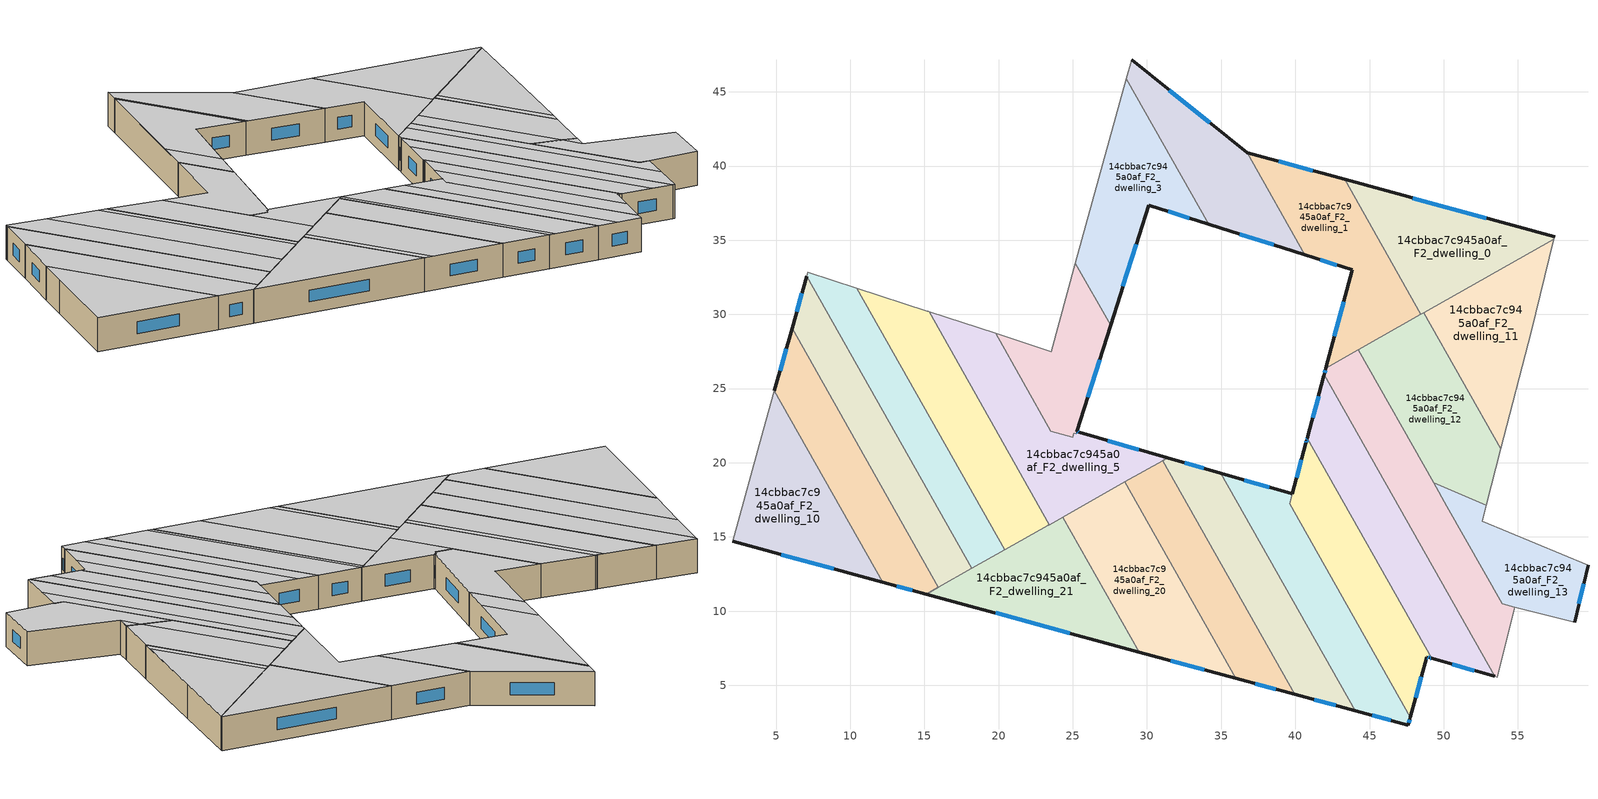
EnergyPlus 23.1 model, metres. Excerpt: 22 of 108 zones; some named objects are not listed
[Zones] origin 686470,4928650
14cbbac7c945a0af_F2_dwelling_0
 floor to 14cbbac7c945a0af_F1_dwelling_0 (EU_floor_Construction): 57.47,35.24 57.43,35.07 48.46,29.99 43.31,39.1 z6
 wall outside (EU_wall_Construction): 57.47,35.24 43.31,39.1 z6:9
 wall adiabatic (EU_wall_Construction): 57.43,35.07 57.47,35.24 z6:9
 wall to 14cbbac7c945a0af_F2_dwelling_1 (EU_wall_Construction): 43.31,39.1 48.46,29.99 z6:9
 wall to 14cbbac7c945a0af_F2_dwelling_11 (EU_wall_Construction): 48.67,30.11 57.43,35.07 z6:9
 wall to 14cbbac7c945a0af_F2_dwelling_12 (EU_wall_Construction): 48.46,29.99 48.67,30.11 z6:9
 window (EU_Window_Construction): 52.87,36.49 47.92,37.84 z6.98:8.02
 ceiling to 14cbbac7c945a0af_F3_dwelling_0 (EU_floor_Construction): 57.43,35.07 57.47,35.24 43.31,39.1 48.46,29.99 z9
14cbbac7c945a0af_F2_dwelling_1
 floor to 14cbbac7c945a0af_F1_dwelling_1 (EU_floor_Construction): 43.31,39.1 48.46,29.99 42.06,26.37 43.83,33 40.64,34.01 36.74,40.9 z6
 wall outside (EU_wall_Construction): 40.64,34.01 43.83,33 42.06,26.37 / 43.31,39.1 36.74,40.9 z6:9
 wall to 14cbbac7c945a0af_F2_dwelling_2 (EU_wall_Construction): 36.74,40.9 40.64,34.01 z6:9
 wall to 14cbbac7c945a0af_F2_dwelling_12 (EU_wall_Construction): 44.25,27.61 48.46,29.99 z6:9
 wall to 14cbbac7c945a0af_F2_dwelling_14 (EU_wall_Construction): 42.06,26.37 44.25,27.61 z6:9
 window (EU_Window_Construction): 43.26,30.84 42.64,28.53 / 41.68,33.68 42.79,33.33 / 41.18,39.69 38.88,40.31 z6.98:8.02
 ceiling to 14cbbac7c945a0af_F3_dwelling_1 (EU_floor_Construction): 48.46,29.99 43.31,39.1 36.74,40.9 40.64,34.01 43.83,33 42.06,26.37 z9
14cbbac7c945a0af_F2_dwelling_10
 floor to 14cbbac7c945a0af_F1_dwelling_10 (EU_floor_Construction): 4.89,24.84 12.17,11.95 2.06,14.7 4.13,22.18 z6
 wall outside (EU_wall_Construction): 2.06,14.7 12.17,11.95 z6:9
 wall to 14cbbac7c945a0af_F2_dwelling_9 (EU_wall_Construction): 12.17,11.95 4.89,24.84 z6:9
 wall adiabatic (EU_wall_Construction): 4.89,24.84 4.13,22.18 2.06,14.7 z6:9
 window (EU_Window_Construction): 5.35,13.8 8.89,12.84 z6.98:8.02
 ceiling to 14cbbac7c945a0af_F3_dwelling_10 (EU_floor_Construction): 12.17,11.95 4.89,24.84 4.13,22.18 2.06,14.7 z9
14cbbac7c945a0af_F2_dwelling_11
 floor to 14cbbac7c945a0af_F1_dwelling_11 (EU_floor_Construction): 57.43,35.07 55.89,28.82 53.86,20.93 48.67,30.11 z6
 wall adiabatic (EU_wall_Construction): 53.86,20.93 55.89,28.82 57.43,35.07 z6:9
 wall to 14cbbac7c945a0af_F2_dwelling_12 (EU_wall_Construction): 48.67,30.11 53.86,20.93 z6:9
 ceiling to 14cbbac7c945a0af_F3_dwelling_11 (EU_floor_Construction): 54.04,21.65 55.89,28.82 57.43,35.07 49.11,30.36 z9
 ceiling to 14cbbac7c945a0af_F3_dwelling_12 (EU_floor_Construction): 53.86,20.93 54.04,21.65 49.11,30.36 48.67,30.11 z9
14cbbac7c945a0af_F2_dwelling_12
 floor to 14cbbac7c945a0af_F1_dwelling_12 (EU_floor_Construction): 48.67,30.11 53.86,20.93 52.88,17.15 49.32,18.65 44.25,27.61 z6
 wall adiabatic (EU_wall_Construction): 52.88,17.15 53.86,20.93 z6:9
 wall to 14cbbac7c945a0af_F2_dwelling_13 (EU_wall_Construction): 49.32,18.65 52.88,17.15 z6:9
 wall to 14cbbac7c945a0af_F2_dwelling_14 (EU_wall_Construction): 44.25,27.61 49.32,18.65 z6:9
 ceiling to 14cbbac7c945a0af_F3_dwelling_12 (EU_floor_Construction): 52.88,17.15 53.86,20.93 48.67,30.11 45.64,28.4 51.72,17.64 z9
 ceiling to 14cbbac7c945a0af_F3_dwelling_13 (EU_floor_Construction): 51.72,17.64 45.64,28.4 44.25,27.61 49.32,18.65 z9
14cbbac7c945a0af_F2_dwelling_13
 floor to 14cbbac7c945a0af_F1_dwelling_13 (EU_floor_Construction): 59.72,13.08 58.82,9.25 54.79,10.28 53.93,10.5 49.32,18.65 52.88,17.15 52.61,16.08 z6
 wall outside (EU_wall_Construction): 58.82,9.25 59.72,13.08 z6:9
 wall adiabatic (EU_wall_Construction): 59.72,13.08 52.61,16.08 52.88,17.15 / 54.8,10.28 58.82,9.25 z6:9
 wall to 14cbbac7c945a0af_F2_dwelling_14 (EU_wall_Construction): 49.32,18.65 50.21,17.09 / 50.21,17.08 53.93,10.5 54.79,10.28 z6:9
 window (EU_Window_Construction): 59.12,10.49 59.43,11.83 z6.98:8.02
 ceiling to 14cbbac7c945a0af_F3_dwelling_13 (EU_floor_Construction): 58.82,9.25 59.72,13.08 52.6,16.08 51.72,17.64 49.32,18.65 53.93,10.5 54.79,10.28 z9
 ceiling to 14cbbac7c945a0af_F3_dwelling_12 (EU_floor_Construction): 52.6,16.08 52.88,17.14 52.88,17.15 51.72,17.64 z9
14cbbac7c945a0af_F2_dwelling_14
 floor to 14cbbac7c945a0af_F1_dwelling_14 (EU_floor_Construction): 44.25,27.61 53.93,10.5 54.79,10.28 53.62,5.56 53.44,5.61 41.95,25.94 42.06,26.37 z6
 wall outside (EU_wall_Construction): 42.06,26.37 41.95,25.94 z6:9
 wall adiabatic (EU_wall_Construction): 53.44,5.61 53.62,5.56 54.79,10.28 z6:9
 wall to 14cbbac7c945a0af_F2_dwelling_15 (EU_wall_Construction): 41.95,25.94 53.44,5.61 z6:9
 window (EU_Window_Construction): 42.02,26.23 41.98,26.08 z6.98:8.02
 ceiling to 14cbbac7c945a0af_F3_dwelling_14 (EU_floor_Construction): 53.62,5.56 54.25,8.08 43.46,27.16 42.06,26.37 41.95,25.94 53.44,5.61 z9
 ceiling to 14cbbac7c945a0af_F3_dwelling_13 (EU_floor_Construction): 54.25,8.08 54.79,10.28 53.93,10.5 44.25,27.61 43.46,27.16 z9
14cbbac7c945a0af_F2_dwelling_15
 floor to 14cbbac7c945a0af_F1_dwelling_15 (EU_floor_Construction): 41.95,25.94 53.44,5.61 49.19,6.81 40.8,21.65 41.93,25.87 z6
 wall outside (EU_wall_Construction): 41.95,25.94 41.93,25.87 40.8,21.65 / 49.19,6.81 53.44,5.61 z6:9
 wall to 14cbbac7c945a0af_F2_dwelling_16 (EU_wall_Construction): 40.8,21.65 49.19,6.81 z6:9
 window (EU_Window_Construction): 50.57,6.42 52.06,6 / 41.56,24.5 41.16,23.02 z6.98:8.02
 ceiling to 14cbbac7c945a0af_F3_dwelling_15 (EU_floor_Construction): 51.72,6.1 41.48,24.2 40.8,21.65 49.19,6.81 z9
 ceiling to 14cbbac7c945a0af_F3_dwelling_14 (EU_floor_Construction): 53.44,5.61 41.95,25.94 41.93,25.87 41.48,24.2 51.72,6.1 z9
14cbbac7c945a0af_F2_dwelling_16
 floor to 14cbbac7c945a0af_F1_dwelling_16 (EU_floor_Construction): 40.8,21.65 49.19,6.81 49.05,6.85 48.84,6.91 47.74,2.86 39.62,17.22 40.7,21.3 40.76,21.51 z6
 wall outside (EU_wall_Construction): 40.8,21.65 40.76,21.51 40.7,21.3 39.79,17.9 / 47.74,2.86 48.84,6.91 49.05,6.85 49.19,6.81 z6:9
 wall to 14cbbac7c945a0af_F2_dwelling_17 (EU_wall_Construction): 39.79,17.9 39.61,17.23 / 39.62,17.22 47.74,2.86 z6:9
 window (EU_Window_Construction): 40.41,20.2 40.09,19.01 / 40.74,21.44 40.72,21.37 / 40.78,21.6 40.77,21.55 / 49.09,6.84 49.14,6.82 / 48.91,6.89 48.98,6.87 / 48.1,4.18 48.48,5.59 z6.98:8.02
 ceiling to 14cbbac7c945a0af_F3_dwelling_16 (EU_floor_Construction): 47.74,2.86 48.36,5.13 40.23,19.51 39.61,17.23 z9
 ceiling to 14cbbac7c945a0af_F3_dwelling_15 (EU_floor_Construction): 48.36,5.13 48.84,6.91 49.05,6.85 49.19,6.81 40.8,21.65 40.76,21.51 40.7,21.3 40.23,19.51 z9
14cbbac7c945a0af_F2_dwelling_17
 floor to 14cbbac7c945a0af_F1_dwelling_17 (EU_floor_Construction): 39.79,17.9 39.61,17.23 47.74,2.86 47.59,2.32 44.03,3.29 34.98,19.29 z6
 wall outside (EU_wall_Construction): 44.03,3.29 47.59,2.32 47.74,2.86 / 39.79,17.9 34.98,19.29 z6:9
 wall to 14cbbac7c945a0af_F2_dwelling_18 (EU_wall_Construction): 34.98,19.29 44.03,3.29 z6:9
 window (EU_Window_Construction): 47.64,2.49 47.69,2.68 / 45.19,2.97 46.43,2.63 / 38.23,18.35 36.55,18.84 z6.98:8.02
 ceiling to 14cbbac7c945a0af_F3_dwelling_16 (EU_floor_Construction): 47.59,2.32 47.74,2.86 39.61,17.23 39.79,17.9 36.63,18.81 45.66,2.84 z9
 ceiling to 14cbbac7c945a0af_F3_dwelling_17 (EU_floor_Construction): 45.66,2.84 36.63,18.81 34.98,19.29 44.03,3.29 z9
14cbbac7c945a0af_F2_dwelling_18
 floor to 14cbbac7c945a0af_F1_dwelling_18 (EU_floor_Construction): 34.98,19.29 44.03,3.29 39.96,4.39 31.05,20.15 31.38,20.33 z6
 wall outside (EU_wall_Construction): 34.98,19.29 31.38,20.33 / 39.96,4.39 44.03,3.29 z6:9
 wall to 14cbbac7c945a0af_F2_dwelling_19 (EU_wall_Construction): 31.05,20.15 39.96,4.39 z6:9
 wall to 14cbbac7c945a0af_F2_dwelling_5 (EU_wall_Construction): 31.38,20.33 31.05,20.15 z6:9
 window (EU_Window_Construction): 33.81,19.63 32.55,19.99 / 41.29,4.03 42.71,3.65 z6.98:8.02
 ceiling to 14cbbac7c945a0af_F3_dwelling_18 (EU_floor_Construction): 40.44,4.26 31.36,20.32 31.05,20.15 39.96,4.39 z9
 ceiling to 14cbbac7c945a0af_F3_dwelling_17 (EU_floor_Construction): 44.03,3.29 34.98,19.29 31.38,20.33 31.36,20.32 40.44,4.26 z9
14cbbac7c945a0af_F2_dwelling_19
 floor to 14cbbac7c945a0af_F1_dwelling_19 (EU_floor_Construction): 31.05,20.15 39.96,4.39 35.99,5.47 28.5,18.71 z6
 wall outside (EU_wall_Construction): 35.99,5.47 39.96,4.39 z6:9
 wall to 14cbbac7c945a0af_F2_dwelling_20 (EU_wall_Construction): 28.5,18.71 35.99,5.47 z6:9
 wall to 14cbbac7c945a0af_F2_dwelling_5 (EU_wall_Construction): 31.05,20.15 28.5,18.71 z6:9
 window (EU_Window_Construction): 37.28,5.12 38.67,4.74 z6.98:8.02
 ceiling to 14cbbac7c945a0af_F3_dwelling_18 (EU_floor_Construction): 39.96,4.39 31.05,20.15 28.5,18.71 35.99,5.47 z9
14cbbac7c945a0af_F2_dwelling_2
 floor to 14cbbac7c945a0af_F1_dwelling_2 (EU_floor_Construction): 36.74,40.9 40.64,34.01 34.16,36.07 28.61,45.88 28.96,47.16 z6
 wall outside (EU_wall_Construction): 36.74,40.9 28.96,47.16 / 34.16,36.07 40.64,34.01 z6:9
 wall to 14cbbac7c945a0af_F2_dwelling_3 (EU_wall_Construction): 28.61,45.88 34.16,36.07 z6:9
 wall adiabatic (EU_wall_Construction): 28.96,47.16 28.61,45.88 z6:9
 window (EU_Window_Construction): 34.21,42.93 31.49,45.12 / 36.27,35.4 38.53,34.68 z6.98:8.02
 ceiling to 14cbbac7c945a0af_F3_dwelling_2 (EU_floor_Construction): 40.64,34.01 36.74,40.9 28.96,47.16 28.67,46.09 34.37,36 z9
 ceiling to 14cbbac7c945a0af_F3_dwelling_3 (EU_floor_Construction): 34.37,36 28.67,46.09 28.61,45.88 34.16,36.07 z9
14cbbac7c945a0af_F2_dwelling_20
 floor to 14cbbac7c945a0af_F1_dwelling_20 (EU_floor_Construction): 28.5,18.71 35.99,5.47 29.47,7.25 24.32,16.34 z6
 wall outside (EU_wall_Construction): 29.47,7.25 35.99,5.47 z6:9
 wall to 14cbbac7c945a0af_F2_dwelling_21 (EU_wall_Construction): 24.32,16.34 29.47,7.25 z6:9
 wall to 14cbbac7c945a0af_F2_dwelling_5 (EU_wall_Construction): 28.5,18.71 24.32,16.34 z6:9
 window (EU_Window_Construction): 31.59,6.67 33.87,6.05 z6.98:8.02
 ceiling to 14cbbac7c945a0af_F3_dwelling_19 (EU_floor_Construction): 35.99,5.47 28.5,18.71 24.77,16.6 30.17,7.06 z9
 ceiling to 14cbbac7c945a0af_F3_dwelling_20 (EU_floor_Construction): 30.17,7.06 24.77,16.6 24.32,16.34 29.47,7.25 z9
14cbbac7c945a0af_F2_dwelling_21
 floor to 14cbbac7c945a0af_F1_dwelling_21 (EU_floor_Construction): 24.32,16.34 29.47,7.25 15.13,11.14 z6
 wall outside (EU_wall_Construction): 15.13,11.14 29.47,7.25 z6:9
 wall to 14cbbac7c945a0af_F2_dwelling_6 (EU_wall_Construction): 23.43,15.84 23.39,15.81 / 23.38,15.81 23.34,15.79 20.42,14.13 z6:9
 wall to 14cbbac7c945a0af_F2_dwelling_7 (EU_wall_Construction): 20.41,14.13 18.19,12.88 z6:9
 wall to 14cbbac7c945a0af_F2_dwelling_8 (EU_wall_Construction): 18.19,12.88 15.94,11.6 z6:9
 wall to 14cbbac7c945a0af_F2_dwelling_9 (EU_wall_Construction): 15.94,11.6 15.13,11.14 z6:9
 wall to 14cbbac7c945a0af_F2_dwelling_5 (EU_wall_Construction): 24.32,16.34 23.43,15.84 z6:9
 window (EU_Window_Construction): 19.79,9.88 24.8,8.51 z6.98:8.02
 ceiling to 14cbbac7c945a0af_F3_dwelling_20 (EU_floor_Construction): 29.47,7.25 24.32,16.34 15.13,11.14 z9
14cbbac7c945a0af_F2_dwelling_3
 floor to 14cbbac7c945a0af_F1_dwelling_3 (EU_floor_Construction): 28.61,45.88 34.16,36.07 30.1,37.36 27.54,29.26 25.18,33.44 z6
 wall outside (EU_wall_Construction): 27.54,29.26 30.1,37.36 34.16,36.07 z6:9
 wall adiabatic (EU_wall_Construction): 28.61,45.88 25.18,33.44 z6:9
 wall to 14cbbac7c945a0af_F2_dwelling_4 (EU_wall_Construction): 25.18,33.44 27.54,29.26 z6:9
 window (EU_Window_Construction): 31.42,36.94 32.84,36.49 / 28.38,31.89 29.27,34.72 z6.98:8.02
 ceiling to 14cbbac7c945a0af_F3_dwelling_3 (EU_floor_Construction): 34.16,36.07 28.61,45.88 25.91,36.11 28.35,31.8 30.1,37.36 z9
 ceiling to 14cbbac7c945a0af_F3_dwelling_4 (EU_floor_Construction): 27.54,29.26 28.28,31.61 28.29,31.63 28.35,31.8 25.91,36.11 25.89,36.04 25.18,33.44 z9
14cbbac7c945a0af_F2_dwelling_4
 floor to 14cbbac7c945a0af_F1_dwelling_4 (EU_floor_Construction): 25.18,33.44 27.54,29.26 25.27,22.1 25.23,21.96 25.08,22 24.99,21.72 23.52,22.14 19.8,28.71 23.53,27.5 z6
 wall outside (EU_wall_Construction): 25.27,22.1 27.54,29.26 z6:9
 wall adiabatic (EU_wall_Construction): 25.18,33.44 23.53,27.5 19.8,28.71 z6:9
 wall to 14cbbac7c945a0af_F2_dwelling_5 (EU_wall_Construction): 19.8,28.71 23.52,22.14 24.99,21.72 25.08,22 25.23,21.96 25.27,22.1 z6:9
 window (EU_Window_Construction): 26.01,24.43 26.8,26.93 z6.98:8.02
 ceiling to 14cbbac7c945a0af_F3_dwelling_4 (EU_floor_Construction): 25.27,22.1 27.54,29.26 25.18,33.44 23.53,27.5 19.8,28.71 23.52,22.14 24.99,21.72 25.08,22 25.23,21.96 z9
14cbbac7c945a0af_F2_dwelling_5
 floor to 14cbbac7c945a0af_F1_dwelling_5 (EU_floor_Construction): 31.38,20.33 23.43,15.84 15.32,30.17 19.8,28.71 23.52,22.14 24.99,21.72 25.08,22 25.23,21.96 25.28,22.1 25.42,22.05 z6
 wall outside (EU_wall_Construction): 31.38,20.33 25.42,22.05 25.27,22.1 z6:9
 wall to 14cbbac7c945a0af_F2_dwelling_6 (EU_wall_Construction): 15.32,30.17 23.43,15.84 z6:9
 wall adiabatic (EU_wall_Construction): 19.8,28.71 15.32,30.17 z6:9
 window (EU_Window_Construction): 25.37,22.07 25.32,22.08 / 29.44,20.89 27.36,21.49 z6.98:8.02
 ceiling to 14cbbac7c945a0af_F3_dwelling_5 (EU_floor_Construction): 26.19,17.4 19.8,28.71 15.32,30.17 23.43,15.84 z9
 ceiling to 14cbbac7c945a0af_F3_dwelling_18 (EU_floor_Construction): 31.36,20.32 31.35,20.34 25.42,22.05 25.27,22.1 25.23,21.96 25.08,22 24.99,21.71 23.52,22.13 26.19,17.4 z9
14cbbac7c945a0af_F2_dwelling_6
 floor to 14cbbac7c945a0af_F1_dwelling_6 (EU_floor_Construction): 15.32,30.17 23.43,15.84 23.39,15.81 23.34,15.79 20.42,14.13 10.45,31.76 15.18,30.22 15.25,30.2 z6
 wall to 14cbbac7c945a0af_F2_dwelling_7 (EU_wall_Construction): 10.45,31.76 20.42,14.13 z6:9
 wall adiabatic (EU_wall_Construction): 15.32,30.17 15.25,30.2 15.18,30.22 10.45,31.76 z6:9
 ceiling to 14cbbac7c945a0af_F3_dwelling_6 (EU_floor_Construction): 22.99,15.59 14.62,30.4 10.45,31.76 20.42,14.13 z9
 ceiling to 14cbbac7c945a0af_F3_dwelling_5 (EU_floor_Construction): 23.37,15.8 23.39,15.81 23.43,15.84 15.32,30.17 14.62,30.4 22.99,15.59 z9
14cbbac7c945a0af_F2_dwelling_7
 floor to 14cbbac7c945a0af_F1_dwelling_7 (EU_floor_Construction): 10.45,31.76 20.42,14.13 18.19,12.88 7.06,32.56 7.14,32.84 z6
 wall adiabatic (EU_wall_Construction): 10.45,31.76 7.14,32.84 7.06,32.56 z6:9
 wall to 14cbbac7c945a0af_F2_dwelling_8 (EU_wall_Construction): 7.06,32.56 18.19,12.88 z6:9
 ceiling to 14cbbac7c945a0af_F3_dwelling_7 (EU_floor_Construction): 20.42,14.13 10.45,31.76 7.14,32.84 7.06,32.56 18.19,12.88 z9
14cbbac7c945a0af_F2_dwelling_8
 floor to 14cbbac7c945a0af_F1_dwelling_8 (EU_floor_Construction): 7.06,32.56 18.19,12.88 15.94,11.6 6.07,29.05 z6
 wall outside (EU_wall_Construction): 7.06,32.56 6.07,29.05 z6:9
 wall to 14cbbac7c945a0af_F2_dwelling_9 (EU_wall_Construction): 6.07,29.05 15.94,11.6 z6:9
 window (EU_Window_Construction): 6.74,31.42 6.4,30.19 z6.98:8.02
 ceiling to 14cbbac7c945a0af_F3_dwelling_8 (EU_floor_Construction): 18.19,12.88 7.06,32.56 6.07,29.05 15.94,11.6 z9
14cbbac7c945a0af_F2_dwelling_9
 floor to 14cbbac7c945a0af_F1_dwelling_9 (EU_floor_Construction): 6.07,29.05 15.94,11.6 15.13,11.14 12.17,11.95 4.89,24.84 z6
 wall outside (EU_wall_Construction): 6.07,29.05 4.89,24.84 / 12.17,11.95 15.13,11.14 z6:9
 window (EU_Window_Construction): 5.69,27.68 5.27,26.21 / 13.14,11.69 14.17,11.41 z6.98:8.02
 ceiling to 14cbbac7c945a0af_F3_dwelling_9 (EU_floor_Construction): 15.94,11.6 6.07,29.05 4.89,24.84 12.17,11.95 15.13,11.14 z9
[Building]
EU S2 Campaign: North Axis=0; Terrain=City; Solar Distribution=FullExterior
[Site:Location]
Bologna: Latitude=44.5; Longitude=11.25; Time Zone=1; Elevation=37
[SizingPeriod:WeatherFileDays]
AnnualSizingPeriod: Begin Month=1; Begin Day of Month=1; End Month=12; End Day of Month=31; Day of Week for Start Day=Monday; Use Weather File Daylight Saving Period=No; Use Weather File Rain and Snow Indicators=No
[MATERIAL]
EU_InternalMass_Material: Roughness=MediumRough; Thickness=0.1; Conductivity=1; Density=1800; Specific Heat=900; Thermal Absorptance=0.9; Solar Absorptance=0.7; Visible Absorptance=0.7
[MATERIAL:NOMASS] Roughness=MediumRough; Thermal Absorptance=0.9; Solar Absorptance=0.7; Visible Absorptance=0.7
Name | Thermal Resistance
EU_wall_NoMass | 0.905828
EU_floor_NoMass | 0.67114
[WINDOWMATERIAL:SIMPLEGLAZINGSYSTEM]
EU_Window_SimpleGlazing: UFactor=4.52486; Solar Heat Gain Coefficient=0.85; Visible Transmittance=0.85
[CONSTRUCTION]
EU_wall_Construction: EU_wall_NoMass
EU_floor_Construction: EU_floor_NoMass
EU_Window_Construction: EU_Window_SimpleGlazing
EU_InternalMass_Construction: EU_InternalMass_Material
[ZONE] Type=1; Multiplier=1; Ceiling Height=autocalculate; Floor Area=autocalculate; Part of Total Floor Area=Yes
Name | Volume
14cbbac7c945a0af_F2_dwelling_0 | 165.578
14cbbac7c945a0af_F2_dwelling_1 | 179.864
14cbbac7c945a0af_F2_dwelling_10; 14cbbac7c945a0af_F2_dwelling_18 | 165.573
14cbbac7c945a0af_F2_dwelling_11 | 160.082
14cbbac7c945a0af_F2_dwelling_12 | 180.855
14cbbac7c945a0af_F2_dwelling_13 | 112.1
14cbbac7c945a0af_F2_dwelling_14 | 191.796
14cbbac7c945a0af_F2_dwelling_15 | 188.807
14cbbac7c945a0af_F2_dwelling_16 | 158.93
14cbbac7c945a0af_F2_dwelling_17 | 166.274
14cbbac7c945a0af_F2_dwelling_19 | 146.241
14cbbac7c945a0af_F2_dwelling_2 | 151.227
14cbbac7c945a0af_F2_dwelling_20 | 184.854
14cbbac7c945a0af_F2_dwelling_21 | 165.55
14cbbac7c945a0af_F2_dwelling_3 | 165.57
14cbbac7c945a0af_F2_dwelling_4 | 113.594
14cbbac7c945a0af_F2_dwelling_5 | 192.313
14cbbac7c945a0af_F2_dwelling_6 | 190.712
14cbbac7c945a0af_F2_dwelling_7 | 165.61
14cbbac7c945a0af_F2_dwelling_8 | 165.577
14cbbac7c945a0af_F2_dwelling_9 | 165.505
[INTERNALMASS] Construction=EU_InternalMass_Construction
Name | Zone or ZoneList | Surface Area
14cbbac7c945a0af_F2_dwelling_0_EU_InternalMass | 14cbbac7c945a0af_F2_dwelling_0 | 55.1926
14cbbac7c945a0af_F2_dwelling_1_EU_InternalMass | 14cbbac7c945a0af_F2_dwelling_1 | 59.9545
14cbbac7c945a0af_F2_dwelling_2_EU_InternalMass | 14cbbac7c945a0af_F2_dwelling_2 | 50.4088
14cbbac7c945a0af_F2_dwelling_3_EU_InternalMass | 14cbbac7c945a0af_F2_dwelling_3 | 55.19
14cbbac7c945a0af_F2_dwelling_4_EU_InternalMass | 14cbbac7c945a0af_F2_dwelling_4 | 37.8842
14cbbac7c945a0af_F2_dwelling_5_EU_InternalMass | 14cbbac7c945a0af_F2_dwelling_5 | 64.1113
14cbbac7c945a0af_F2_dwelling_6_EU_InternalMass | 14cbbac7c945a0af_F2_dwelling_6 | 63.5513
14cbbac7c945a0af_F2_dwelling_7_EU_InternalMass | 14cbbac7c945a0af_F2_dwelling_7 | 55.2033
14cbbac7c945a0af_F2_dwelling_8_EU_InternalMass | 14cbbac7c945a0af_F2_dwelling_8 | 55.1926
14cbbac7c945a0af_F2_dwelling_9_EU_InternalMass | 14cbbac7c945a0af_F2_dwelling_9 | 55.1682
14cbbac7c945a0af_F2_dwelling_10_EU_InternalMass | 14cbbac7c945a0af_F2_dwelling_10 | 55.1908
14cbbac7c945a0af_F2_dwelling_11_EU_InternalMass | 14cbbac7c945a0af_F2_dwelling_11 | 53.3606
14cbbac7c945a0af_F2_dwelling_12_EU_InternalMass | 14cbbac7c945a0af_F2_dwelling_12 | 60.2902
14cbbac7c945a0af_F2_dwelling_13_EU_InternalMass | 14cbbac7c945a0af_F2_dwelling_13 | 37.3637
14cbbac7c945a0af_F2_dwelling_14_EU_InternalMass | 14cbbac7c945a0af_F2_dwelling_14 | 63.9464
14cbbac7c945a0af_F2_dwelling_15_EU_InternalMass | 14cbbac7c945a0af_F2_dwelling_15 | 62.9366
14cbbac7c945a0af_F2_dwelling_16_EU_InternalMass | 14cbbac7c945a0af_F2_dwelling_16 | 52.9749
14cbbac7c945a0af_F2_dwelling_17_EU_InternalMass | 14cbbac7c945a0af_F2_dwelling_17 | 55.4241
14cbbac7c945a0af_F2_dwelling_18_EU_InternalMass | 14cbbac7c945a0af_F2_dwelling_18 | 55.1913
14cbbac7c945a0af_F2_dwelling_19_EU_InternalMass | 14cbbac7c945a0af_F2_dwelling_19 | 48.7469
14cbbac7c945a0af_F2_dwelling_20_EU_InternalMass | 14cbbac7c945a0af_F2_dwelling_20 | 61.6182
14cbbac7c945a0af_F2_dwelling_21_EU_InternalMass | 14cbbac7c945a0af_F2_dwelling_21 | 55.1836
[OTHEREQUIPMENT] Fuel Type=Electricity; Design Level Calculation Method=Watts/Area; Power per Zone Floor Area=1; Fraction Latent=0; Fraction Radiant=0; Fraction Lost=0; Carbon Dioxide Generation Rate=0; EndUse Subcategory=EU_Step8_InternalGains
Name | Zone or ZoneList or Space or SpaceList | Schedule
EU_Step8_InternalGain_14cbbac7c945a0af_F2_dwelling_0_f000 | 14cbbac7c945a0af_F2_dwelling_0 | EU_Step8_GainSchedule_14cbbac7c945a0af_F2_dwelling_0_f000
EU_Step8_InternalGain_14cbbac7c945a0af_F2_dwelling_1_f000 | 14cbbac7c945a0af_F2_dwelling_1 | EU_Step8_GainSchedule_14cbbac7c945a0af_F2_dwelling_1_f000
EU_Step8_InternalGain_14cbbac7c945a0af_F2_dwelling_2_f000 | 14cbbac7c945a0af_F2_dwelling_2 | EU_Step8_GainSchedule_14cbbac7c945a0af_F2_dwelling_2_f000
EU_Step8_InternalGain_14cbbac7c945a0af_F2_dwelling_3_f000 | 14cbbac7c945a0af_F2_dwelling_3 | EU_Step8_GainSchedule_14cbbac7c945a0af_F2_dwelling_3_f000
EU_Step8_InternalGain_14cbbac7c945a0af_F2_dwelling_4_f000 | 14cbbac7c945a0af_F2_dwelling_4 | EU_Step8_GainSchedule_14cbbac7c945a0af_F2_dwelling_4_f000
EU_Step8_InternalGain_14cbbac7c945a0af_F2_dwelling_5_f000 | 14cbbac7c945a0af_F2_dwelling_5 | EU_Step8_GainSchedule_14cbbac7c945a0af_F2_dwelling_5_f000
EU_Step8_InternalGain_14cbbac7c945a0af_F2_dwelling_6_f000 | 14cbbac7c945a0af_F2_dwelling_6 | EU_Step8_GainSchedule_14cbbac7c945a0af_F2_dwelling_6_f000
EU_Step8_InternalGain_14cbbac7c945a0af_F2_dwelling_7_f000 | 14cbbac7c945a0af_F2_dwelling_7 | EU_Step8_GainSchedule_14cbbac7c945a0af_F2_dwelling_7_f000
EU_Step8_InternalGain_14cbbac7c945a0af_F2_dwelling_8_f000 | 14cbbac7c945a0af_F2_dwelling_8 | EU_Step8_GainSchedule_14cbbac7c945a0af_F2_dwelling_8_f000
EU_Step8_InternalGain_14cbbac7c945a0af_F2_dwelling_9_f000 | 14cbbac7c945a0af_F2_dwelling_9 | EU_Step8_GainSchedule_14cbbac7c945a0af_F2_dwelling_9_f000
EU_Step8_InternalGain_14cbbac7c945a0af_F2_dwelling_10_f000 | 14cbbac7c945a0af_F2_dwelling_10 | EU_Step8_GainSchedule_14cbbac7c945a0af_F2_dwelling_10_f000
EU_Step8_InternalGain_14cbbac7c945a0af_F2_dwelling_11_f000 | 14cbbac7c945a0af_F2_dwelling_11 | EU_Step8_GainSchedule_14cbbac7c945a0af_F2_dwelling_11_f000
EU_Step8_InternalGain_14cbbac7c945a0af_F2_dwelling_12_f000 | 14cbbac7c945a0af_F2_dwelling_12 | EU_Step8_GainSchedule_14cbbac7c945a0af_F2_dwelling_12_f000
EU_Step8_InternalGain_14cbbac7c945a0af_F2_dwelling_13_f000 | 14cbbac7c945a0af_F2_dwelling_13 | EU_Step8_GainSchedule_14cbbac7c945a0af_F2_dwelling_13_f000
EU_Step8_InternalGain_14cbbac7c945a0af_F2_dwelling_14_f000 | 14cbbac7c945a0af_F2_dwelling_14 | EU_Step8_GainSchedule_14cbbac7c945a0af_F2_dwelling_14_f000
EU_Step8_InternalGain_14cbbac7c945a0af_F2_dwelling_15_f000 | 14cbbac7c945a0af_F2_dwelling_15 | EU_Step8_GainSchedule_14cbbac7c945a0af_F2_dwelling_15_f000
EU_Step8_InternalGain_14cbbac7c945a0af_F2_dwelling_16_f000 | 14cbbac7c945a0af_F2_dwelling_16 | EU_Step8_GainSchedule_14cbbac7c945a0af_F2_dwelling_16_f000
EU_Step8_InternalGain_14cbbac7c945a0af_F2_dwelling_17_f000 | 14cbbac7c945a0af_F2_dwelling_17 | EU_Step8_GainSchedule_14cbbac7c945a0af_F2_dwelling_17_f000
EU_Step8_InternalGain_14cbbac7c945a0af_F2_dwelling_18_f000 | 14cbbac7c945a0af_F2_dwelling_18 | EU_Step8_GainSchedule_14cbbac7c945a0af_F2_dwelling_18_f000
EU_Step8_InternalGain_14cbbac7c945a0af_F2_dwelling_19_f000 | 14cbbac7c945a0af_F2_dwelling_19 | EU_Step8_GainSchedule_14cbbac7c945a0af_F2_dwelling_19_f000
EU_Step8_InternalGain_14cbbac7c945a0af_F2_dwelling_20_f000 | 14cbbac7c945a0af_F2_dwelling_20 | EU_Step8_GainSchedule_14cbbac7c945a0af_F2_dwelling_20_f000
EU_Step8_InternalGain_14cbbac7c945a0af_F2_dwelling_21_f000 | 14cbbac7c945a0af_F2_dwelling_21 | EU_Step8_GainSchedule_14cbbac7c945a0af_F2_dwelling_21_f000
[ZONEVENTILATION:DESIGNFLOWRATE] Schedule=EU_AlwaysOn; Design Flow Rate Calculation Method=AirChanges/Hour; Air Changes per Hour=0.73129; Ventilation Type=Natural; Fan Pressure Rise=0; Fan Total Efficiency=1; Constant Term Coefficient=1; Temperature Term Coefficient=0; Velocity Term Coefficient=0; Velocity Squared Term Coefficient=0; Minimum Indoor Temperature=-100; Maximum Indoor Temperature=100; Delta Temperature=-100; Minimum Outdoor Temperature=-100; Maximum Outdoor Temperature=100; Maximum Wind Speed=40
Name | Zone or ZoneList or Space or SpaceList
EU_ConstantAir_14cbbac7c945a0af_F2_dwelling_0 | 14cbbac7c945a0af_F2_dwelling_0
EU_ConstantAir_14cbbac7c945a0af_F2_dwelling_1 | 14cbbac7c945a0af_F2_dwelling_1
EU_ConstantAir_14cbbac7c945a0af_F2_dwelling_2 | 14cbbac7c945a0af_F2_dwelling_2
EU_ConstantAir_14cbbac7c945a0af_F2_dwelling_3 | 14cbbac7c945a0af_F2_dwelling_3
EU_ConstantAir_14cbbac7c945a0af_F2_dwelling_4 | 14cbbac7c945a0af_F2_dwelling_4
EU_ConstantAir_14cbbac7c945a0af_F2_dwelling_5 | 14cbbac7c945a0af_F2_dwelling_5
EU_ConstantAir_14cbbac7c945a0af_F2_dwelling_6 | 14cbbac7c945a0af_F2_dwelling_6
EU_ConstantAir_14cbbac7c945a0af_F2_dwelling_7 | 14cbbac7c945a0af_F2_dwelling_7
EU_ConstantAir_14cbbac7c945a0af_F2_dwelling_8 | 14cbbac7c945a0af_F2_dwelling_8
EU_ConstantAir_14cbbac7c945a0af_F2_dwelling_9 | 14cbbac7c945a0af_F2_dwelling_9
EU_ConstantAir_14cbbac7c945a0af_F2_dwelling_10 | 14cbbac7c945a0af_F2_dwelling_10
EU_ConstantAir_14cbbac7c945a0af_F2_dwelling_11 | 14cbbac7c945a0af_F2_dwelling_11
EU_ConstantAir_14cbbac7c945a0af_F2_dwelling_12 | 14cbbac7c945a0af_F2_dwelling_12
EU_ConstantAir_14cbbac7c945a0af_F2_dwelling_13 | 14cbbac7c945a0af_F2_dwelling_13
EU_ConstantAir_14cbbac7c945a0af_F2_dwelling_14 | 14cbbac7c945a0af_F2_dwelling_14
EU_ConstantAir_14cbbac7c945a0af_F2_dwelling_15 | 14cbbac7c945a0af_F2_dwelling_15
EU_ConstantAir_14cbbac7c945a0af_F2_dwelling_16 | 14cbbac7c945a0af_F2_dwelling_16
EU_ConstantAir_14cbbac7c945a0af_F2_dwelling_17 | 14cbbac7c945a0af_F2_dwelling_17
EU_ConstantAir_14cbbac7c945a0af_F2_dwelling_18 | 14cbbac7c945a0af_F2_dwelling_18
EU_ConstantAir_14cbbac7c945a0af_F2_dwelling_19 | 14cbbac7c945a0af_F2_dwelling_19
EU_ConstantAir_14cbbac7c945a0af_F2_dwelling_20 | 14cbbac7c945a0af_F2_dwelling_20
EU_ConstantAir_14cbbac7c945a0af_F2_dwelling_21 | 14cbbac7c945a0af_F2_dwelling_21
[HVACTEMPLATE:ZONE:IDEALLOADSAIRSYSTEM] System Availability Schedule=EU_AlwaysOn; Maximum Heating Supply Air Temperature=50; Minimum Cooling Supply Air Temperature=13; Maximum Heating Supply Air Humidity Ratio=0.0156; Minimum Cooling Supply Air Humidity Ratio=0.0077; Heating Limit=NoLimit; Cooling Limit=NoLimit; Heating Availability Schedule=EU_AlwaysOn; Cooling Availability Schedule=EU_CoolingOff; Dehumidification Control Type=ConstantSensibleHeatRatio; Cooling Sensible Heat Ratio=0.7; Dehumidification Setpoint=60; Humidification Control Type=None; Humidification Setpoint=30; Outdoor Air Method=None; Outdoor Air Flow Rate per Person=0.00944; Outdoor Air Flow Rate per Zone Floor Area=0; Outdoor Air Flow Rate per Zone=0; Demand Controlled Ventilation Type=None; Outdoor Air Economizer Type=NoEconomizer; Heat Recovery Type=None; Sensible Heat Recovery Effectiveness=0.7; Latent Heat Recovery Effectiveness=0.65
Name | Template Thermostat
14cbbac7c945a0af_F2_dwelling_0 | EU_HeatOnly_14cbbac7c945a0af_F2_dwelling_0
14cbbac7c945a0af_F2_dwelling_1 | EU_HeatOnly_14cbbac7c945a0af_F2_dwelling_1
14cbbac7c945a0af_F2_dwelling_2 | EU_HeatOnly_14cbbac7c945a0af_F2_dwelling_2
14cbbac7c945a0af_F2_dwelling_3 | EU_HeatOnly_14cbbac7c945a0af_F2_dwelling_3
14cbbac7c945a0af_F2_dwelling_4 | EU_HeatOnly_14cbbac7c945a0af_F2_dwelling_4
14cbbac7c945a0af_F2_dwelling_5 | EU_HeatOnly_14cbbac7c945a0af_F2_dwelling_5
14cbbac7c945a0af_F2_dwelling_6 | EU_HeatOnly_14cbbac7c945a0af_F2_dwelling_6
14cbbac7c945a0af_F2_dwelling_7 | EU_HeatOnly_14cbbac7c945a0af_F2_dwelling_7
14cbbac7c945a0af_F2_dwelling_8 | EU_HeatOnly_14cbbac7c945a0af_F2_dwelling_8
14cbbac7c945a0af_F2_dwelling_9 | EU_HeatOnly_14cbbac7c945a0af_F2_dwelling_9
14cbbac7c945a0af_F2_dwelling_10 | EU_HeatOnly_14cbbac7c945a0af_F2_dwelling_10
14cbbac7c945a0af_F2_dwelling_11 | EU_HeatOnly_14cbbac7c945a0af_F2_dwelling_11
14cbbac7c945a0af_F2_dwelling_12 | EU_HeatOnly_14cbbac7c945a0af_F2_dwelling_12
14cbbac7c945a0af_F2_dwelling_13 | EU_HeatOnly_14cbbac7c945a0af_F2_dwelling_13
14cbbac7c945a0af_F2_dwelling_14 | EU_HeatOnly_14cbbac7c945a0af_F2_dwelling_14
14cbbac7c945a0af_F2_dwelling_15 | EU_HeatOnly_14cbbac7c945a0af_F2_dwelling_15
14cbbac7c945a0af_F2_dwelling_16 | EU_HeatOnly_14cbbac7c945a0af_F2_dwelling_16
14cbbac7c945a0af_F2_dwelling_17 | EU_HeatOnly_14cbbac7c945a0af_F2_dwelling_17
14cbbac7c945a0af_F2_dwelling_18 | EU_HeatOnly_14cbbac7c945a0af_F2_dwelling_18
14cbbac7c945a0af_F2_dwelling_19 | EU_HeatOnly_14cbbac7c945a0af_F2_dwelling_19
14cbbac7c945a0af_F2_dwelling_20 | EU_HeatOnly_14cbbac7c945a0af_F2_dwelling_20
14cbbac7c945a0af_F2_dwelling_21 | EU_HeatOnly_14cbbac7c945a0af_F2_dwelling_21
[SIZING:ZONE] Zone Cooling Design Supply Air Temperature Input Method=SupplyAirTemperature; Zone Cooling Design Supply Air Temperature=13; Zone Heating Design Supply Air Temperature Input Method=SupplyAirTemperature; Zone Heating Design Supply Air Temperature=50; Zone Cooling Design Supply Air Humidity Ratio=0.008; Zone Heating Design Supply Air Humidity Ratio=0.008; Cooling Design Air Flow Method=DesignDay; Cooling Design Air Flow Rate=0; Cooling Minimum Air Flow per Zone Floor Area=0.000762; Cooling Minimum Air Flow=0; Cooling Minimum Air Flow Fraction=0.2; Heating Design Air Flow Method=DesignDay; Heating Design Air Flow Rate=0; Heating Maximum Air Flow per Zone Floor Area=0.002032; Heating Maximum Air Flow=0.141576; Heating Maximum Air Flow Fraction=0.3; Account for Dedicated Outdoor Air System=No; Dedicated Outdoor Air System Control Strategy=NeutralSupplyAir; Dedicated Outdoor Air Low Setpoint Temperature for Design=autosize; Dedicated Outdoor Air High Setpoint Temperature for Design=autosize; Zone Load Sizing Method=Sensible Load Only No Latent Load; Zone Latent Cooling Design Supply Air Humidity Ratio Input Method=HumidityRatioDifference; Zone Cooling Design Supply Air Humidity Ratio Difference=0.005; Zone Latent Heating Design Supply Air Humidity Ratio Input Method=HumidityRatioDifference; Zone Humidification Design Supply Air Humidity Ratio Difference=0.005
14cbbac7c945a0af_F2_dwelling_0; 14cbbac7c945a0af_F2_dwelling_1; 14cbbac7c945a0af_F2_dwelling_2; 14cbbac7c945a0af_F2_dwelling_3; 14cbbac7c945a0af_F2_dwelling_4; 14cbbac7c945a0af_F2_dwelling_5; 14cbbac7c945a0af_F2_dwelling_6; 14cbbac7c945a0af_F2_dwelling_7; 14cbbac7c945a0af_F2_dwelling_8; 14cbbac7c945a0af_F2_dwelling_9; 14cbbac7c945a0af_F2_dwelling_10; 14cbbac7c945a0af_F2_dwelling_11; 14cbbac7c945a0af_F2_dwelling_12; 14cbbac7c945a0af_F2_dwelling_13; 14cbbac7c945a0af_F2_dwelling_14; 14cbbac7c945a0af_F2_dwelling_15; 14cbbac7c945a0af_F2_dwelling_16; 14cbbac7c945a0af_F2_dwelling_17; 14cbbac7c945a0af_F2_dwelling_18; 14cbbac7c945a0af_F2_dwelling_19; 14cbbac7c945a0af_F2_dwelling_20; 14cbbac7c945a0af_F2_dwelling_21
[SCHEDULE:CONSTANT]
Name | Hourly Value
EU_AlwaysOn | 1
EU_CoolingOff | 0
[SCHEDULE:FILE] Column Number=1; Rows to Skip at Top=0; Number of Hours of Data=8760; Column Separator=Comma; Interpolate to Timestep=No; Minutes per Item=60; Adjust Schedule for Daylight Savings=Yes
Name | File
EU_Step8_GainSchedule_14cbbac7c945a0af_F2_dwelling_0_f000 | ../../schedules/14cbbac7c945a0af/14cbbac7c945a0af_F2_dwelling_0_f000_gain.csv
EU_Step8_GainSchedule_14cbbac7c945a0af_F2_dwelling_1_f000 | ../../schedules/14cbbac7c945a0af/14cbbac7c945a0af_F2_dwelling_1_f000_gain.csv
EU_Step8_GainSchedule_14cbbac7c945a0af_F2_dwelling_2_f000 | ../../schedules/14cbbac7c945a0af/14cbbac7c945a0af_F2_dwelling_2_f000_gain.csv
EU_Step8_GainSchedule_14cbbac7c945a0af_F2_dwelling_3_f000 | ../../schedules/14cbbac7c945a0af/14cbbac7c945a0af_F2_dwelling_3_f000_gain.csv
EU_Step8_GainSchedule_14cbbac7c945a0af_F2_dwelling_4_f000 | ../../schedules/14cbbac7c945a0af/14cbbac7c945a0af_F2_dwelling_4_f000_gain.csv
EU_Step8_GainSchedule_14cbbac7c945a0af_F2_dwelling_5_f000 | ../../schedules/14cbbac7c945a0af/14cbbac7c945a0af_F2_dwelling_5_f000_gain.csv
EU_Step8_GainSchedule_14cbbac7c945a0af_F2_dwelling_6_f000 | ../../schedules/14cbbac7c945a0af/14cbbac7c945a0af_F2_dwelling_6_f000_gain.csv
EU_Step8_GainSchedule_14cbbac7c945a0af_F2_dwelling_7_f000 | ../../schedules/14cbbac7c945a0af/14cbbac7c945a0af_F2_dwelling_7_f000_gain.csv
EU_Step8_GainSchedule_14cbbac7c945a0af_F2_dwelling_8_f000 | ../../schedules/14cbbac7c945a0af/14cbbac7c945a0af_F2_dwelling_8_f000_gain.csv
EU_Step8_GainSchedule_14cbbac7c945a0af_F2_dwelling_9_f000 | ../../schedules/14cbbac7c945a0af/14cbbac7c945a0af_F2_dwelling_9_f000_gain.csv
EU_Step8_GainSchedule_14cbbac7c945a0af_F2_dwelling_10_f000 | ../../schedules/14cbbac7c945a0af/14cbbac7c945a0af_F2_dwelling_10_f000_gain.csv
EU_Step8_GainSchedule_14cbbac7c945a0af_F2_dwelling_11_f000 | ../../schedules/14cbbac7c945a0af/14cbbac7c945a0af_F2_dwelling_11_f000_gain.csv
EU_Step8_GainSchedule_14cbbac7c945a0af_F2_dwelling_12_f000 | ../../schedules/14cbbac7c945a0af/14cbbac7c945a0af_F2_dwelling_12_f000_gain.csv
EU_Step8_GainSchedule_14cbbac7c945a0af_F2_dwelling_13_f000 | ../../schedules/14cbbac7c945a0af/14cbbac7c945a0af_F2_dwelling_13_f000_gain.csv
EU_Step8_GainSchedule_14cbbac7c945a0af_F2_dwelling_14_f000 | ../../schedules/14cbbac7c945a0af/14cbbac7c945a0af_F2_dwelling_14_f000_gain.csv
EU_Step8_GainSchedule_14cbbac7c945a0af_F2_dwelling_15_f000 | ../../schedules/14cbbac7c945a0af/14cbbac7c945a0af_F2_dwelling_15_f000_gain.csv
EU_Step8_GainSchedule_14cbbac7c945a0af_F2_dwelling_16_f000 | ../../schedules/14cbbac7c945a0af/14cbbac7c945a0af_F2_dwelling_16_f000_gain.csv
EU_Step8_GainSchedule_14cbbac7c945a0af_F2_dwelling_17_f000 | ../../schedules/14cbbac7c945a0af/14cbbac7c945a0af_F2_dwelling_17_f000_gain.csv
EU_Step8_GainSchedule_14cbbac7c945a0af_F2_dwelling_18_f000 | ../../schedules/14cbbac7c945a0af/14cbbac7c945a0af_F2_dwelling_18_f000_gain.csv
EU_Step8_GainSchedule_14cbbac7c945a0af_F2_dwelling_19_f000 | ../../schedules/14cbbac7c945a0af/14cbbac7c945a0af_F2_dwelling_19_f000_gain.csv
EU_Step8_GainSchedule_14cbbac7c945a0af_F2_dwelling_20_f000 | ../../schedules/14cbbac7c945a0af/14cbbac7c945a0af_F2_dwelling_20_f000_gain.csv
EU_Step8_GainSchedule_14cbbac7c945a0af_F2_dwelling_21_f000 | ../../schedules/14cbbac7c945a0af/14cbbac7c945a0af_F2_dwelling_21_f000_gain.csv
